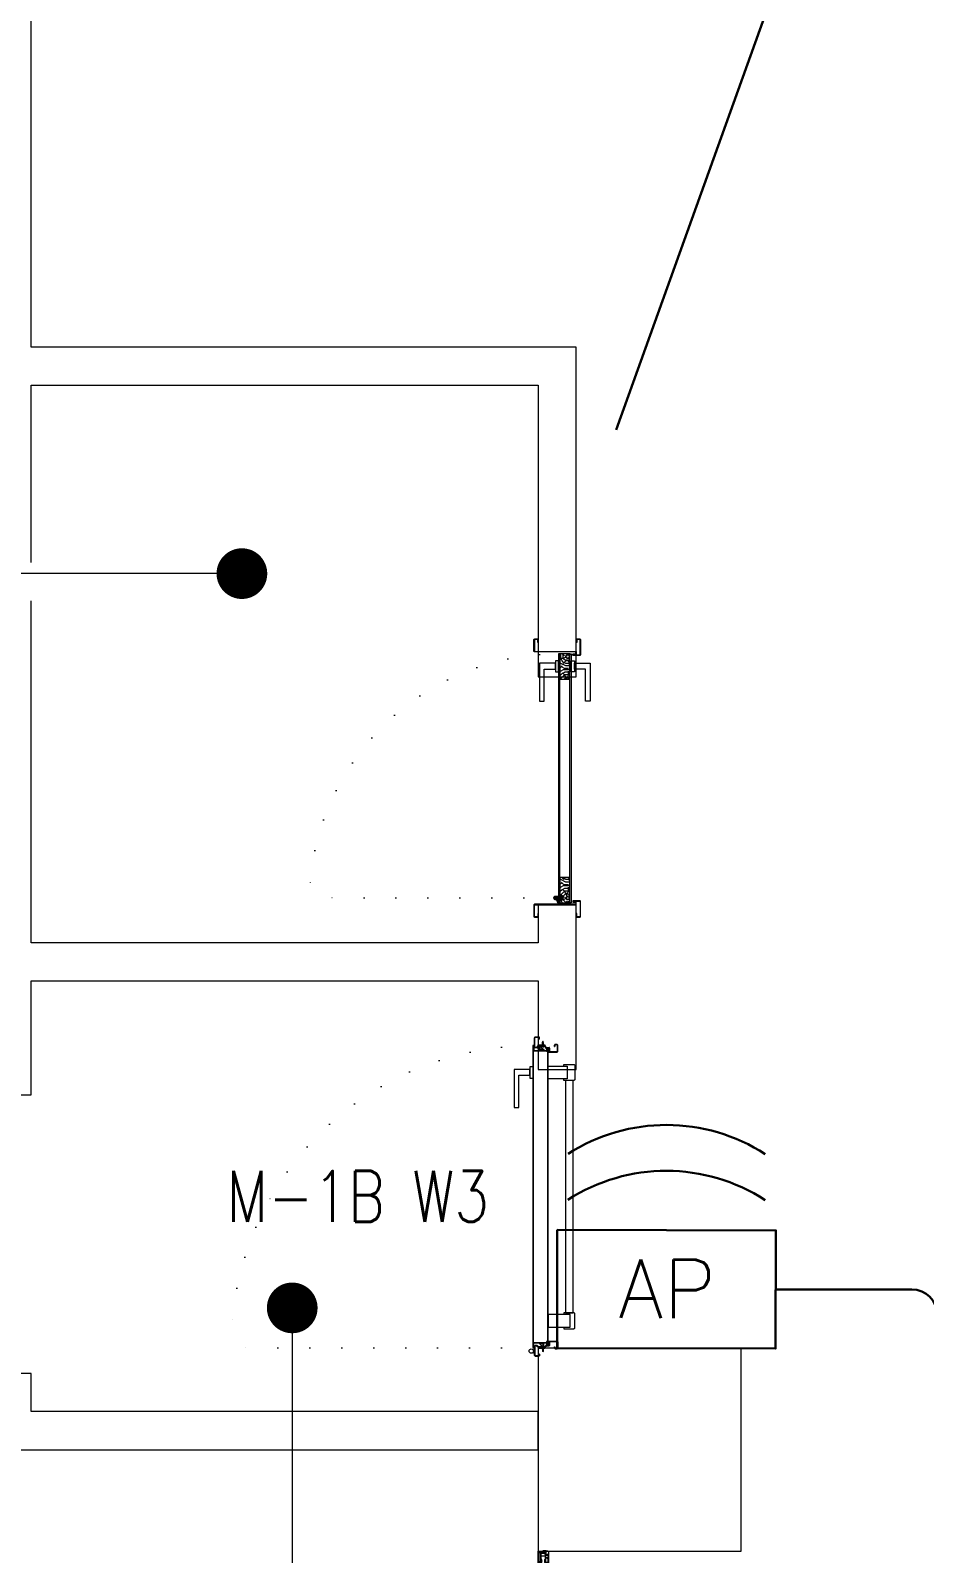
# Model space of a CAD drawing. Header units: metres. Extents: x -13621 to 152406, y -16073 to 22221.
# Drawn here: x 84660 to 85012, y 6389 to 6990 of the extents above; entities that cross this region are included whole.
import ezdxf

# ---------------------------------------------------------------- set-up
doc = ezdxf.new("R2010")
doc.units = ezdxf.units.M
doc.header["$LTSCALE"] = 100
doc.header["$MEASUREMENT"] = 0
doc.linetypes.add('DOT2', pattern=[0.125, 0, -0.125])
doc.linetypes.add('HIDDEN', pattern=[0.375, 0.25, -0.125])
doc.layers.get('0').update_dxf_attribs({"color": 9, "lineweight": 9})
for name, color, linetype, lineweight in [('0 @ 1', 9, 'Continuous', 9), ('00', 9, 'Continuous', 9), ('01', 9, 'Continuous', 9), ('06C @ 1', 9, 'Continuous', 9), ('06D', 9, 'Continuous', 9), ('09', 9, 'Continuous', 9), ('10', 9, 'Continuous', 9), ('12', 9, 'Continuous', 9), ('14', 9, 'Continuous', 9), ('20', 9, 'DOT2', 9), ('21_mahal200', 9, 'Continuous', 9), ('Data  Tavan', 170, 'Continuous', 30), ('E-ACCESS POINT (KABLOSUZ ERİŞİM İÇİN)', 7, 'Continuous', 30), ('E-DAHİLİ DOME KAMERA', 7, 'Continuous', 30), ('E-DAHİLİ KAMERA', 7, 'Continuous', 30), ('E-YAZI', 7, 'Continuous', 30)]:
    doc.layers.add(name, color=color, linetype=linetype, lineweight=lineweight)
doc.styles.add('E-YAZI', font='txttw.shx')
doc.styles.add('MuuM_TEXT-STANDART', font='ARIALN.TTF')
doc.dimstyles.new('MuuM_DIM200', dxfattribs={"dimscale": 20, "dimtxt": 2, "dimasz": 1, "dimexe": 1, "dimexo": 1, "dimgap": 1, "dimtad": 1, "dimdec": 1, "dimrnd": 0.5, "dimdsep": 46, "dimtxsty": 'MuuM_TEXT-STANDART', "dimblk": 'ARCHTICK', "dimcen": 0, "dimdle": 0.15, "dimclrd": 256, "dimclre": 256, "dimclrt": 256, "dimadec": 0, "dimazin": 0, "dimtfac": 5, "dimtdec": 1, "dimtix": 1, "dimtmove": 2, "dimatfit": 3, "dimldrblk": 'DOT', "dimfxl": 3, "dimfxlon": 1, "dimtolj": 1, "dimlwd": -1, "dimlwe": -1, "dimarcsym": 0})
pattern_1 = [(225, (-604.72494, -2171.82614), (-0.0883883476, 0.0883883476), []), (135, (-604.72494, -2171.82614), (0.0883883476, 0.0883883476), [])]

# ---------------------------------------------------------------- blocks, each defined once
blk = doc.blocks.new('*U215')
at = {"layer": 'E-ACCESS POINT (KABLOSUZ ERİŞİM İÇİN)', "color": 4}
blk.add_lwpolyline([(-2.395, 3.237), (2.395, 3.237), (2.395, 0.647), (-2.395, 0.647)], close=True, dxfattribs=at)
at = {"layer": 'E-ACCESS POINT (KABLOSUZ ERİŞİM İÇİN)', "color": 3}
for centre in [(0, 1.555), (0, 0.549)]:
    blk.add_arc(centre, 3.988, 57.1828, 122.8172, dxfattribs=at)
at = {"layer": 'E-ACCESS POINT (KABLOSUZ ERİŞİM İÇİN)', "color": 3, "style": 'E-YAZI'}
blk.add_text('AP', height=1.28, dxfattribs=at).set_placement((-1.054, 1.311))
blk = doc.blocks.new('100_DAHİLİ DOME KAMERA')
at = {"layer": 'E-DAHİLİ DOME KAMERA', "color": 4}
for p, q in [((-1.936, 0.715), (-1.936, -0.689)), ((0.82, 0.715), (-1.936, 0.715)), ((0.82, -0.689), (0.82, 0.715)), ((0.82, 0.294), (2.131, 0.668)), ((2.131, 0.668), (2.131, -0.643)), ((0.82, -0.268), (2.131, -0.643)), ((-1.936, -0.689), (0.82, -0.689))]:
    blk.add_line(p, q, dxfattribs=at)
at = {"layer": 'E-DAHİLİ DOME KAMERA', "color": 4, "linetype": 'Continuous'}
blk.add_circle((0, 0), 2.566, dxfattribs=at)
at = {"layer": 'E-DAHİLİ KAMERA', "color": 4}
for q in [(13.416, 6.264), (13.416, -6.264)]:
    blk.add_line((2.566, 0), q, dxfattribs=at)
blk = doc.blocks.new('p-kolon_80x80')
blk.add_lwpolyline([(-40, -40), (40, -40), (40, 40), (-40, 40)], close=True)
blk = doc.blocks.new('1.Bod.Ara.Sitatik Elk')
at = {"layer": '01'}
blk.add_blockref('p-kolon_80x80', (900, -2200), dxfattribs=at)
blk = doc.blocks.new('_ArchTick')
at = {"color": 0, "linetype": 'ByBlock', "const_width": 0.15}
blk.add_lwpolyline([(-0.5, -0.5), (0.5, 0.5)], dxfattribs=at)
blk = doc.blocks.new('_Dot')
at = {"color": 0, "linetype": 'ByBlock', "lineweight": -2}
blk.add_line((-0.5, 0), (-1, 0), dxfattribs=at)
at = {"color": 0, "linetype": 'ByBlock', "const_width": 0.5}
blk.add_lwpolyline([(-0.25, 0, 1), (0.25, 0, 1)], format="xyb", close=True, dxfattribs=at)
blk = doc.blocks.new('*U19')
at = {"ltscale": 15}
for p, q in [((-24.9, 0.9), (-25.7, 0)), ((-24.9, -0.9), (-25.7, 0)), ((-22.9, 1.5), (-24.9, 0.9)), ((-22.9, 1.5), (-22.9, -1.5)), ((-21.2, -2.7), (-18.1, 2.8)), ((-21, -2.7), (-17.9, 2.7)), ((-19.7, -2.7), (-16.6, 2.8)), ((-19.5, -2.7), (-16.4, 2.7)), ((-18.5, 1.5), (-18.3, 2)), ((-18.2, -2.7), (-15.1, 2.8)), ((-18, -2.7), (-14.9, 2.7)), ((-17, 1.5), (-16.8, 2)), ((-16.7, -2.7), (-13.6, 2.8)), ((-16.5, -2.7), (-13.4, 2.7)), ((-15.5, 1.5), (-15.3, 2)), ((-15.2, -2.7), (-12.1, 2.8)), ((-15, -2.7), (-11.9, 2.7)), ((-14, 1.5), (-13.8, 2)), ((-13.7, -2.7), (-10.6, 2.8)), ((-13.5, -2.7), (-10.4, 2.7)), ((-12.5, 1.5), (-12.3, 2)), ((-12.2, -2.7), (-9.1, 2.8)), ((-12, -2.7), (-8.9, 2.7)), ((-11, 1.5), (-10.8, 2)), ((-10.7, -2.7), (-7.6, 2.8)), ((-10.5, -2.7), (-7.4, 2.7)), ((-9.5, 1.5), (-9.3, 2)), ((-9.2, -2.7), (-6.1, 2.8)), ((-9, -2.7), (-5.9, 2.7)), ((-8, 1.5), (-7.8, 2)), ((-7.7, -2.7), (-4.6, 2.8)), ((-7.5, -2.7), (-4.4, 2.7)), ((-6.5, 1.5), (-6.3, 2)), ((-6.2, -2.7), (-3.1, 2.8)), ((-6, -2.7), (-2.9, 2.7)), ((-5, 1.5), (-4.8, 2)), ((-4.7, -2.7), (-1.6, 2.8)), ((-4.5, -2.7), (-1.4, 2.7)), ((-3.5, 1.5), (-3.3, 2)), ((-2, 1.5), (-1.8, 2)), ((-0.5, 4.2), (-1.5, 1.5)), ((0, 0.5), (-0.6, 0.5)), ((-24.9, -0.9), (-22.9, -1.5)), ((-8.6, -1.5), (-22.9, -1.5)), ((-21.2, -2.7), (-20.9, -1.5)), ((-20.3, -1.5), (-19.1, -1.5)), ((-19.7, -2.7), (-19.4, -1.5)), ((-18.8, -1.5), (-17.6, -1.5)), ((-18.2, -2.7), (-17.9, -1.5)), ((-17.3, -1.5), (-16.1, -1.5)), ((-16.7, -2.7), (-16.4, -1.5)), ((-15.8, -1.5), (-14.6, -1.5)), ((-15.2, -2.7), (-14.9, -1.5)), ((-14.3, -1.5), (-13.1, -1.5)), ((-13.7, -2.7), (-13.4, -1.5)), ((-12.8, -1.5), (-11.6, -1.5)), ((-12.2, -2.7), (-11.9, -1.5)), ((-11.3, -1.5), (-10.1, -1.5)), ((-10.7, -2.7), (-10.4, -1.5)), ((-9.8, -1.5), (-8.6, -1.5)), ((-9.2, -2.7), (-8.9, -1.5)), ((-8.3, -1.5), (-7.1, -1.5)), ((-7.7, -2.7), (-7.4, -1.5)), ((-6.8, -1.5), (-5.6, -1.5)), ((-6.2, -2.7), (-5.9, -1.5)), ((-5.3, -1.5), (-4.1, -1.5)), ((-4.7, -2.7), (-4.4, -1.5)), ((-3.8, -1.5), (-2.1, -1.5)), ((-0.5, -4.2), (-1.5, -1.5)), ((0, -0.5), (-0.6, -0.5))]:
    blk.add_line(p, q, dxfattribs=at)
for p, q in [((-6.9, 1.5), (-22.9, 1.5)), ((-17.4, 1.5), (-18.6, 1.5)), ((-15.9, 1.5), (-17.1, 1.5)), ((-14.4, 1.5), (-15.6, 1.5)), ((-12.9, 1.5), (-14.1, 1.5)), ((-11.4, 1.5), (-12.6, 1.5)), ((-9.9, 1.5), (-11.1, 1.5)), ((-8.4, 1.5), (-9.6, 1.5)), ((-6.9, 1.5), (-8.1, 1.5)), ((-5.4, 1.5), (-6.6, 1.5)), ((-3.9, 1.5), (-5.1, 1.5)), ((-2.4, 1.5), (-3.6, 1.5)), ((-1.5, 1.5), (-2.1, 1.5)), ((0, 0.5), (0, 4.1)), ((-1.5, -1.5), (-2.1, -1.5)), ((0, -0.5), (0, -4.1))]:
    blk.add_line(p, q)
for centre, radius, start, end in [((-26, 3.9), 3.92, 274.361, 322.10246), ((-26, -3.9), 3.92, 37.89754, 85.639), ((-18, 2.8), 0.0971, 330.32042, 150.32042), ((-16.5, 2.8), 0.0971, 330.32042, 150.32042), ((-15, 2.8), 0.0971, 330.32042, 150.32042), ((-13.5, 2.8), 0.0971, 330.32042, 150.32042), ((-12, 2.8), 0.0971, 330.32042, 150.32042), ((-10.5, 2.8), 0.0971, 330.32042, 150.32042), ((-9, 2.8), 0.0971, 330.32042, 150.32042), ((-7.5, 2.8), 0.0971, 330.32042, 150.32042), ((-6, 2.8), 0.0971, 330.32042, 150.32042), ((-4.5, 2.8), 0.0971, 330.32042, 150.32042), ((-3, 2.8), 0.0971, 330.32042, 150.32042), ((-1.5, 2.8), 0.0971, 330.32042, 150.32042), ((-0.6, 0), 0.486, 90, 270), ((-0.3, 4.1), 0.25, 0, 150.08641), ((-21.1, -2.7), 0.0971, 150.32042, 330.32042), ((-19.6, -2.7), 0.0971, 150.32042, 330.32042), ((-18.1, -2.7), 0.0971, 150.32042, 330.32042), ((-16.6, -2.7), 0.0971, 150.32042, 330.32042), ((-15.1, -2.7), 0.0971, 150.32042, 330.32042), ((-13.6, -2.7), 0.0971, 150.32042, 330.32042), ((-12.1, -2.7), 0.0971, 150.32042, 330.32042), ((-10.6, -2.7), 0.0971, 150.32042, 330.32042), ((-9.1, -2.7), 0.0971, 150.32042, 330.32042), ((-7.6, -2.7), 0.0971, 150.32042, 330.32042), ((-6.1, -2.7), 0.0971, 150.32042, 330.32042), ((-4.6, -2.7), 0.0971, 150.32042, 330.32042), ((-0.3, -4.1), 0.25, 209.91359, 0)]:
    blk.add_arc(centre, radius, start, end, dxfattribs=at)
blk = doc.blocks.new('conta')
at = {"ltscale": 10}
for p, q in [((-2649.88, 5344.46), (-2649.78, 5344.3)), ((-2649.87, 5345.53), (-2649.81, 5345.61)), ((-2649.78, 5344.3), (-2649.74, 5344.3)), ((-2649.72, 5345.4), (-2649.28, 5345.4)), ((-2649.25, 5345.41), (-2649.09, 5345.51)), ((-2648.97, 5344.05), (-2648.78, 5343.8)), ((-2648.87, 5344.09), (-2648.7, 5343.86)), ((-2648.83, 5344.87), (-2648.56, 5345.24)), ((-2648.77, 5345.12), (-2648.63, 5345.3)), ((-2648.71, 5343.79), (-2648.71, 5343.79)), ((-2648.56, 5345.31), (-2648.56, 5345.31))]:
    blk.add_line(p, q, dxfattribs=at)
for centre, radius, start, end in [((-2653.03, 5345), 3.19, 350.46739, 8.93723), ((-2649.87, 5344.47), 0.02, 170.46739, 213.74513), ((-2649.83, 5345.5), 0.05, 140.63452, 188.93723), ((-2649.74, 5345.58), 0.0696, 22.24275, 159.25804), ((-2650.94, 5345.01), 1.24, 340.33821, 16.77718), ((-2649.74, 5344.58), 0.03, 160.33821, 273.26661), ((-2649.72, 5345.37), 0.03, 90, 196.77718), ((-2649.56, 5341.55), 3.01, 80.43616, 93.26661), ((-2649.28, 5345.45), 0.05, 270, 303.00619), ((-2649.22, 5344.14), 0.231, 353.95711, 81.90038), ((-2649.08, 5345.49), 0.03, 4.79721, 123.00619), ((-2649.06, 5344.54), 0.03, 260.43616, 338.70659), ((-2650.22, 5344.99), 1.27, 338.70659, 23.04177), ((-2648.89, 5344.11), 0.1, 173.95711, 217.26527), ((-2649.01, 5345.57), 0.05, 18.79511, 42.1429), ((-2651.17, 5344.83), 2.33, 7.58966, 18.79511), ((-2658.2, 5345.19), 9.36, 353.68569, 357.8537), ((-2648.79, 5344.15), 0.1, 173.68569, 217.26527), ((-2648.81, 5345.15), 0.05, 187.58966, 322.73473), ((-2648.79, 5344.84), 0.05, 142.73473, 180.2669), ((-2648.74, 5343.83), 0.05, 217.26527, 307.26527), ((-2648.74, 5343.83), 0.05, 307.26527, 37.26527), ((-2648.59, 5345.27), 0.05, 52.73473, 142.73473), ((-2648.59, 5345.27), 0.05, 322.73473, 52.73473)]:
    blk.add_arc(centre, radius, start, end, dxfattribs=at)
for points, knots in [([(-2649.74, 5344.31), (-2649.74, 5344.34), (-2649.7, 5344.52), (-2649.59, 5344.33), (-2649.34, 5344.36), (-2649.23, 5344.37), (-2649.18, 5344.37)], [0, 0, 0, 0, 0.1008757, 0.3841126, 0.5436166, 0.6906785, 0.6906785, 0.6906785, 0.6906785]), ([(-2648.98, 5345.6), (-2649, 5345.63), (-2649.09, 5345.71), (-2649.23, 5345.44), (-2649.32, 5345.74), (-2649.39, 5345.46), (-2649.51, 5345.75), (-2649.59, 5345.5), (-2649.65, 5345.57), (-2649.68, 5345.61)], [0.0086373, 0.0086373, 0.0086373, 0.0086373, 0.1097304, 0.3133405, 0.4430081, 0.5658764, 0.7165186, 0.8527974, 0.9648495, 0.9648495, 0.9648495, 0.9648495])]:
    blk.add_open_spline(points, degree=3, knots=knots, dxfattribs=at)
blk = doc.blocks.new('p-yn_sackasa')
at = {"layer": '10', "linetype": 'Continuous'}
for p, q in [((0, 6.16), (0, 6.9)), ((0.01, 6.9), (0.01, 6.15)), ((0.14, 6.9), (0.14, 6.16)), ((0.15, 6.9), (0.15, 6.16)), ((2.69, 7.16), (0.26, 7.16)), ((2.69, 7.15), (0.26, 7.15)), ((2.69, 7.02), (0.26, 7.02)), ((0.26, 7.01), (2.69, 7.01)), ((0.26, 6.05), (0.76, 6.05)), ((0.75, 6.04), (0.26, 6.04)), ((0.75, 5.91), (0.75, 6.04)), ((0.76, 5.9), (0.76, 6.05)), ((2.8, 3.29), (2.8, 6.9)), ((2.81, 3.29), (2.81, 6.9)), ((2.94, 3.29), (2.94, 6.9)), ((2.95, 3.29), (2.95, 6.9)), ((-2.19, 0), (-2.19, -0.15)), ((0.26, 5.91), (0.75, 5.91)), ((0.76, 5.9), (0.26, 5.9)), ((0.67, -0.71), (0.67, 2.27)), ((0.69, -0.71), (0.69, 2.27)), ((0.81, -0.71), (0.81, 2.27)), ((0.83, -0.71), (0.83, 2.27)), ((0.92, 2.33), (0.95, 2.32)), ((0.93, 2.34), (0.95, 2.33)), ((1.01, 2.46), (0.99, 2.47)), ((0.99, 2.46), (1.01, 2.45)), ((1.11, 2.52), (1.11, 3.73)), ((1.12, 2.52), (1.12, 3.73)), ((1.25, 3.73), (1.25, 2.52)), ((1.26, 2.52), (1.26, 3.73)), ((1.37, 3.98), (2.49, 3.98)), ((2.49, 3.97), (1.37, 3.97)), ((1.37, 3.84), (2.49, 3.84)), ((2.49, 3.83), (1.37, 3.83)), ((2.6, 3.69), (2.5, 3.36)), ((2.51, 3.35), (2.61, 3.69)), ((2.73, 3.65), (2.63, 3.32)), ((2.74, 3.64), (2.64, 3.31)), ((-2.95, -0.25), (-2.95, -1.75)), ((-2.94, -1.75), (-2.94, -0.25)), ((-2.81, -0.25), (-2.81, -1.75)), ((-2.8, -0.25), (-2.8, -1.75)), ((-2.19, 0), (-2.7, 0)), ((-2.2, -0.01), (-2.7, -0.01)), ((-2.2, -0.14), (-2.7, -0.14)), ((-2.19, -0.15), (-2.7, -0.15)), ((1.01, -1.85), (-2.7, -1.85)), ((1.01, -1.86), (-2.7, -1.86)), ((-2.7, -1.99), (1.01, -1.99)), ((1.01, -2), (-2.7, -2)), ((-2.2, -0.14), (-2.2, -0.01)), ((0.92, -0.77), (0.95, -0.76)), ((0.93, -0.78), (0.95, -0.77)), ((0.99, -0.89), (1.01, -0.88)), ((1.01, -0.89), (0.99, -0.91)), ((1.11, -0.96), (1.11, -1.75)), ((1.12, -0.96), (1.12, -1.75)), ((1.25, -0.96), (1.25, -1.75)), ((1.26, -0.96), (1.26, -1.75))]:
    blk.add_line(p, q, dxfattribs=at)
for points in [[(0.15, 2.14), (0.67, 2.14), (0.67, -0.54), (0.15, -0.54)], [(0.15, 2.14), (0.41, 2.14), (0.41, -0.54), (0.15, -0.54)]]:
    blk.add_lwpolyline(points, close=True, dxfattribs=at)
for centre, radius, start, end in [((0.26, 6.9), 0.261, 90, 180), ((0.26, 6.16), 0.261, 180, 270), ((0.26, 6.9), 0.249, 90, 180), ((0.26, 6.16), 0.249, 181.34499, 271.35021), ((0.26, 6.9), 0.122, 90, 180), ((0.26, 6.16), 0.122, 180, 270), ((0.26, 6.9), 0.11, 90, 180), ((0.26, 6.16), 0.11, 180, 270), ((2.69, 6.9), 0.261, 0, 90), ((2.69, 6.9), 0.249, 0, 90), ((2.69, 6.9), 0.122, 0, 90), ((2.69, 6.9), 0.11, 0, 90), ((0.89, 2.27), 0.219, 63.21528, 180), ((0.89, 2.27), 0.206, 63.21689, 180), ((0.89, 2.27), 0.0801, 63.21502, 180), ((0.89, 2.27), 0.0674, 63.21445, 180), ((1.04, 2.52), 0.206, 243.2197, 0), ((1.04, 2.52), 0.219, 243.21479, 0), ((1.04, 2.52), 0.0801, 243.22028, 0), ((1.04, 2.52), 0.0674, 243.21287, 0), ((1.37, 3.73), 0.253, 90, 180), ((1.37, 3.73), 0.24, 90, 180), ((1.37, 3.73), 0.114, 90, 180), ((1.37, 3.73), 0.101, 90, 180), ((2.49, 3.72), 0.261, 342.86025, 90), ((2.49, 3.72), 0.249, 342.86129, 90), ((2.49, 3.72), 0.122, 342.86074, 90), ((2.49, 3.72), 0.11, 342.86215, 90), ((2.72, 3.29), 0.232, 162.8601, 0), ((2.72, 3.29), 0.219, 162.86127, 0), ((2.72, 3.29), 0.0927, 162.86053, 0), ((2.72, 3.29), 0.0801, 162.86241, 0), ((-2.7, -0.25), 0.253, 90, 180), ((-2.7, -1.75), 0.253, 180, 270), ((-2.7, -0.25), 0.24, 90, 180), ((-2.7, -1.75), 0.24, 180, 270), ((-2.7, -0.25), 0.114, 90, 180), ((-2.7, -1.75), 0.114, 180, 270), ((-2.7, -0.25), 0.101, 90, 180), ((-2.7, -1.75), 0.101, 180, 270), ((0.89, -0.71), 0.219, 180, 296.78496), ((0.89, -0.71), 0.206, 180, 296.78515), ((0.89, -0.71), 0.0801, 180, 296.78498), ((0.89, -0.71), 0.0674, 180, 180.52454), ((0.89, -0.71), 0.0674, 180, 296.78713), ((1.04, -0.96), 0.219, 0, 116.78545), ((1.04, -0.96), 0.206, 0, 116.78362), ((1.04, -0.96), 0.0801, 0, 116.78105), ((1.04, -0.96), 0.0674, 0, 116.78713), ((1.01, -1.75), 0.114, 270, 0), ((1.01, -1.75), 0.24, 270, 0), ((1.01, -1.75), 0.101, 270, 0), ((1.01, -1.75), 0.253, 270, 0)]:
    blk.add_arc(centre, radius, start, end, dxfattribs=at)
at = {"layer": '10', "xscale": 0.0842696629213483, "yscale": 0.0842696629213483, "zscale": 0.0842696629213483}
blk.add_blockref('*U19', (0.95, 1.35), dxfattribs=at)
at = {"layer": '14', "xscale": -0.7887640449438696, "yscale": 0.7887640449438696, "zscale": 0.7887640449438204, "rotation": 90}
blk.add_blockref('conta', (4217.78, -2086.42), dxfattribs=at)
blk = doc.blocks.new('*U375')
at = {"layer": '06D'}
for points in [[(8.5, 9.56), (7.87, 9.56), (7.87, 13.56, -0.414214), (8.25, 13.93), (13.75, 13.93, -0.414214), (14.12, 13.56), (14.12, 9.56), (13.5, 9.56)], [(111.5, 9.56), (112.12, 9.56), (112.12, 13.56, 0.414214), (111.75, 13.93), (106.25, 13.93, 0.414214), (105.87, 13.56), (105.87, 9.56), (106.5, 9.56)]]:
    blk.add_lwpolyline(points, format="xyb", dxfattribs=at)
for points in [[(105.87, 13.31), (14.12, 13.31), (14.12, 10.18), (105.87, 10.18)], [(111.5, 12.06), (106.5, 12.06), (106.5, 3.44), (111.5, 3.44)], [(8.5, 10.94), (13.5, 10.94), (13.5, 3.44), (8.5, 3.44)]]:
    blk.add_lwpolyline(points, close=True, dxfattribs=at)
for points in [[(8.8, -2.56), (8.8, -3.81), (13.2, -3.81), (13.2, -2.56), (8.8, -2.56)], [(9.87, -3.81), (9.87, -10.06), (24.87, -10.06), (24.87, -8.19), (12.12, -8.19), (12.12, -8.19), (12.12, -3.81), (9.87, -3.81)]]:
    blk.add_lwpolyline(points, dxfattribs=at)
at = {"layer": '10', "ltscale": 10}
for p, q in [((1, 0.68), (2, 1.33)), ((1, 0.68), (2, 1.33)), ((2, 0.28), (1, 0.28)), ((2, 0.28), (1, 0.28)), ((2, 0.08), (1, 0.08)), ((2, 0.08), (1, 0.08)), ((2, 1.76), (2, 1.33)), ((2.3, 1.76), (2, 1.76)), ((2, 1.76), (2, 1.33)), ((2.3, 1.76), (2, 1.76)), ((2, 1.33), (2, -0.17)), ((2, 1.33), (2, -0.17)), ((2.3, -2.19), (2.3, 3.34)), ((2.3, 1.33), (2.3, 1.76)), ((2.3, 1.33), (2.3, 1.76)), ((2.3, -0.17), (2.3, 1.33)), ((2.3, -0.17), (2.3, 1.33)), ((117.6, 3.44), (2.4, 3.44)), ((2.45, -2.29), (2.45, 3.24)), ((117.5, 3.29), (2.5, 3.29)), ((117.55, -2.29), (117.55, 3.24)), ((117.7, -2.19), (117.7, 3.34)), ((117.7, 1.76), (117.7, 0.26)), ((118, 1.76), (117.7, 1.76)), ((117.7, 0.26), (117.7, -0.17)), ((118, 0.26), (118, 1.76)), ((118, 1.51), (119, 1.51)), ((118, 1.31), (119, 1.31)), ((119, 0.91), (118, 0.26)), ((118, -0.17), (118, 0.26)), ((0.3, -2.46), (0.3, -2.34)), ((0.4, -2.24), (2.25, -2.24)), ((119.6, -2.56), (0.4, -2.56)), ((0.45, -2.41), (0.45, -2.39)), ((0.45, -2.39), (2.35, -2.39)), ((119.54, -2.41), (0.45, -2.41)), ((2, -0.17), (2.3, -0.17)), ((2, -0.17), (2.3, -0.17)), ((119.54, -2.39), (117.65, -2.39)), ((117.7, -0.17), (118, -0.17)), ((119.6, -2.24), (117.75, -2.24)), ((119.55, -2.41), (119.55, -2.39)), ((119.7, -2.46), (119.7, -2.34)), ((120.84, -2), (120.84, -2.43)), ((120.84, -2), (120.84, -2.43)), ((121.05, -2), (121.05, -2.43)), ((121.05, -2), (121.05, -2.43)), ((121.22, -2.16), (121.05, -2.16)), ((121.22, -2.16), (121.05, -2.16)), ((121.22, -2.16), (121.22, -2.29)), ((121.22, -2.16), (121.22, -2.29)), ((121.6, -2.73), (121.73, -2.62)), ((121.6, -2.73), (121.73, -2.62))]:
    blk.add_line(p, q, dxfattribs=at)
blk.add_circle((120.95, -3.26), 0.843, dxfattribs=at)
blk.add_circle((120.95, -3.26), 0.843, dxfattribs=at)
for centre, radius, start, end in [((2.44, 3.3), 0.141, 104.92708, 165.07292), ((117.5, 3.24), 0.05, 0, 90), ((117.6, 3.34), 0.1, 0, 90), ((0.4, -2.34), 0.1, 90, 180), ((0.4, -2.46), 0.1, 180, 270), ((0.45, -2.39), 0.005, 90, 180), ((0.45, -2.41), 0.005, 180, 270), ((2.25, -2.19), 0.05, 270, 0), ((2.35, -2.29), 0.1, 270, 0), ((117.65, -2.29), 0.1, 180, 270), ((117.75, -2.19), 0.05, 180, 270), ((119.54, -2.39), 0.005, 0, 90), ((119.54, -2.41), 0.005, 270, 360), ((119.6, -2.34), 0.1, 0, 90), ((119.6, -2.46), 0.1, 270, 0), ((120.42, -2.26), 0.302, 285.55242, 60.03149), ((120.42, -2.26), 0.302, 285.55242, 60.03149), ((120.42, -2.26), 0.428, 336.35197, 37.62095), ((120.42, -2.26), 0.428, 336.35197, 37.62095), ((120.95, -3.26), 1.01, 39.4092, 74.28614), ((120.95, -3.26), 1.01, 39.4092, 74.28614)]:
    blk.add_arc(centre, radius, start, end, dxfattribs=at)
at = {"layer": '20'}
blk.add_lwpolyline([(119.7, -2.4), (119.7, -121.8, -0.414214), (0.3, -2.4, 1)], format="xyb", dxfattribs=at)
blk.add_blockref('p-yn_sackasa', (0, 0))
at = {"xscale": -1}
blk.add_blockref('p-yn_sackasa', (120, 0), dxfattribs=at)
blk = doc.blocks.new('p-kapı kolu')
for points in [[(2.2, 0), (2.2, -1.25), (-2.2, -1.25), (-2.2, 0), (2.2, 0)], [(1.225, -1.25), (1.225, -7.5), (-13.775, -7.5), (-13.775, -5.625), (-1.025, -5.625), (-1.025, -5.625), (-1.025, -1.25), (1.225, -1.25)]]:
    blk.add_lwpolyline(points)
blk = doc.blocks.new('K-AH-01')
at = {"layer": '09'}
h = blk.add_hatch(dxfattribs=at)
h.set_pattern_fill('LOGEND', color=256, scale=10, style=0)
h.set_pattern_definition([(7e-15, (-3944.073, -2726.897), (10, 10), [3, -7]), (7e-15, (-3944.073, -2726.397), (10, 10), [3, -7]), (7e-15, (-3943.573, -2725.397), (10, 10), [2, -8]), (7e-15, (-3943.073, -2724.397), (10, 10), [1.5, -8.5]), (7e-15, (-3943.073, -2723.397), (10, 10), [1, -9]), (7e-15, (-3945.573, -2722.397), (10, 10), [0.5, -2.5, 0.5, -6.5]), (7e-15, (-3944.073, -2721.897), (10, 10), [0.5, -4, 1.5, -4]), (7e-15, (-3942.073, -2721.397), (10, 10), [0.5, -0.5, 0.5, -8.5]), (7e-15, (-3942.573, -2720.897), (10, 10), [0.5, -9.5]), (7e-15, (-3943.073, -2719.897), (10, 10), [1.5, -8.5]), (7e-15, (-3943.073, -2718.897), (10, 10), [2, -8]), (7e-15, (-3943.573, -2717.897), (10, 10), [2.5, -3, 0.5, -4]), (90, (-3947.573, -2723.897), (-10, 10), [0.5, -1, 2.5, -6]), (90, (-3947.073, -2722.897), (-10, 10), [0.5, -0.5, 1.5, -7.5]), (90, (-3946.573, -2718.897), (-10, 10), [1, -9]), (90, (-3946.073, -2722.897), (-10, 10), [2, -3, 0.5, -4.5]), (90, (-3945.573, -2717.397), (-10, 10), [0.5, -9.5]), (90, (-3945.073, -2722.397), (-10, 10), [1.5, -8.5]), (90, (-3944.073, -2721.897), (-10, 10), [1, -9]), (90, (-3943.073, -2721.897), (-10, 10), [0.5, -1.5, 1.5, -6.5]), (90, (-3942.573, -2721.397), (-10, 10), [0.5, -9.5]), (90, (-3942.073, -2723.397), (-10, 10), [1.4, -8.6]), (90, (-3941.573, -2725.397), (-10, 10), [1, -9]), (90, (-3940.573, -2721.397), (-10, 10), [0.5, -9.5]), (90, (-3939.573, -2721.897), (-10, 10), [1.5, -8.5]), (90, (-3938.573, -2721.897), (-10, 10), [1.5, -8.5]), (45, (-3940.073, -2725.8966), (1e-15, 10), [0.7071, -0.7071, 0.7071, -12.020836]), (45, (-3942.073, -2723.3966), (1e-15, 10), [1.4142, -12.727936]), (45, (-3946.073, -2718.3966), (1e-15, 10), [1.4142, -12.727936]), (45, (-3944.073, -2720.8966), (1e-15, 10), [1.4142, -12.727936]), (45, (-3943.573, -2722.8966), (1e-15, 10), [1.4142, -12.727936]), (45, (-3940.573, -2724.8966), (1e-15, 10), [1.4142, -12.727936]), (45, (-3941.573, -2724.3966), (1e-15, 10), [2.12132, -12.020816]), (45, (-3944.573, -2719.8966), (1e-15, 10), [0.7071, -13.435036]), (45, (-3945.073, -2718.8966), (1e-15, 10), [0.7071, -13.435036]), (45, (-3941.073, -2718.8966), (1e-15, 10), [0.7071, -13.435036]), (45, (-3945.073, -2723.8966), (1e-15, 10), [0.7071, -13.435036]), (45, (-3939.573, -2720.3966), (1e-15, 10), [0.7071, -13.435036]), (45, (-3943.073, -2721.3966), (1e-15, 10), [0.7071, -13.435036]), (45, (-3942.073, -2720.3966), (1e-15, 10), [0.7071, -13.435036]), (135, (-3942.573, -2722.3966), (-10, 1e-15), [0.7071, -0.7071, 2.12132, -10.606616]), (135, (-3941.073, -2722.3966), (-10, 1e-15), [0.7071, -13.435036]), (135, (-3941.073, -2725.8966), (-10, 1e-15), [0.7071, -13.435036]), (135, (-3943.073, -2723.3966), (-10, 1e-15), [0.7071, -13.435036]), (135, (-3941.573, -2721.3966), (-10, 1e-15), [0.7071, -13.435036]), (135, (-3944.073, -2723.8966), (-10, 1e-15), [0.7071, -13.435036]), (135, (-3940.073, -2723.8966), (-10, 1e-15), [0.7071, -13.435036]), (135, (-3947.073, -2726.8966), (-10, 1e-15), [0.7071, -13.435036]), (135, (-3946.573, -2726.3966), (-10, 1e-15), [1.4142, -12.727936]), (135, (-3946.073, -2725.8966), (-10, 1e-15), [1.4142, -12.727936]), (135, (-3945.073, -2725.8966), (-10, 1e-15), [1.4142, -12.727936]), (135, (-3944.573, -2724.8966), (-10, 1e-15), [1.4142, -12.727936]), (135, (-3940.573, -2720.8966), (-10, 1e-15), [1.4142, -12.727936]), (135, (-3938.573, -2725.8966), (-10, 1e-15), [1.4142, -12.727936]), (135, (-3938.073, -2717.8966), (-10, 1e-15), [1.4142, -12.727936]), (135, (-3938.073, -2718.8966), (-10, 1e-15), [1.4142, -12.727936]), (135, (-3939.073, -2719.3966), (-10, 1e-15), [1.4142, -12.727936]), (135, (-3946.073, -2719.3966), (-10, 1e-15), [2.12132, -12.020816]), (135, (-3939.573, -2720.3966), (-10, 1e-15), [2.12132, -12.020816]), (26.56505, (-3945.0727, -2717.3966), (10, 4e-09), [1.118, -21.24268]), (26.56505, (-3945.0727, -2722.3966), (10, 4e-09), [1.118, -21.24268]), (26.56505, (-3944.0727, -2719.3966), (10, 4e-09), [1.118, -21.24268]), (26.56505, (-3941.0727, -2726.3966), (10, 4e-09), [1.118, -21.24268]), (26.56505, (-3941.5727, -2725.3966), (10, 4e-09), [1.118, -21.24268]), (26.56505, (-3944.5727, -2723.3966), (10, 4e-09), [1.118, -21.24268]), (26.56505, (-3944.5727, -2718.3966), (10, 4e-09), [1.118, -21.24268]), (26.56505, (-3941.5727, -2721.3966), (10, 4e-09), [2.236, -20.12468]), (63.43495, (-3941.5727, -2719.8966), (5e-10, 10), [1.118, -21.24268]), (63.43495, (-3940.0727, -2722.8966), (5e-10, 10), [1.118, -21.24268]), (63.43495, (-3945.0727, -2720.8966), (5e-10, 10), [1.118, -21.24268]), (63.43495, (-3947.0727, -2720.3966), (5e-10, 10), [1.118, -21.24268]), (63.43495, (-3941.0727, -2722.3966), (5e-10, 10), [1.118, -21.24268]), (63.43495, (-3942.0727, -2722.3966), (5e-10, 10), [1.118, -21.24268]), (63.43495, (-3946.0727, -2720.8966), (5e-10, 10), [2.236, -20.12468]), (63.43495, (-3938.5727, -2724.3966), (5e-10, 10), [2.236, -20.12468]), (63.43495, (-3939.5727, -2723.8966), (5e-10, 10), [2.236, -20.12468]), (116.56505, (-3947.5727, -2725.3966), (-4e-09, 10), [1.118, -21.24268]), (116.56505, (-3947.5727, -2719.8966), (-4e-09, 10), [1.118, -21.24268]), (116.56505, (-3945.5727, -2726.8966), (-4e-09, 10), [1.118, -21.24268]), (116.56505, (-3946.5727, -2717.8966), (-4e-09, 10), [1.118, -21.24268]), (116.56505, (-3945.5727, -2723.8966), (-4e-09, 10), [1.118, -21.24268]), (116.56505, (-3943.5727, -2722.8966), (-4e-09, 10), [1.118, -21.24268]), (116.56505, (-3942.5727, -2720.8966), (-4e-09, 10), [1.118, -21.24268]), (116.56505, (-3947.0727, -2724.8966), (3.2e-06, 10.0000016), [1.118, -21.24268]), (116.56505, (-3944.5727, -2723.3966), (-4e-09, 10), [1.118, -21.24268]), (116.56505, (-3941.5727, -2724.3966), (-4e-09, 10), [1.118, -21.24268]), (116.56505, (-3940.5727, -2723.3966), (-4e-09, 10), [1.118, -21.24268]), (116.56505, (-3938.5727, -2720.3966), (-4e-09, 10), [1.118, -21.24268]), (116.56505, (-3946.0727, -2717.3966), (-4e-09, 10), [1.118, -21.24268]), (116.56505, (-3947.5727, -2717.8966), (-4e-09, 10), [2.236, -20.12468]), (116.56505, (-3946.0727, -2724.8966), (-4e-09, 10), [2.236, -20.12468]), (153.43495, (-3947.5727, -2726.3966), (-10, 5e-10), [1.118, -21.24268]), (153.43495, (-3939.0727, -2726.8966), (-10, 5e-10), [1.118, -21.24268]), (153.43495, (-3939.5727, -2721.8966), (-10, 5e-10), [1.118, -21.24268]), (153.43495, (-3943.5727, -2725.3966), (-10, 5e-10), [1.118, -21.24268]), (153.43495, (-3944.0727, -2726.3966), (-10, 5e-10), [1.118, -21.24268]), (153.43495, (-3943.0727, -2724.3966), (-10, 5e-10), [1.118, -21.24268]), (153.43495, (-3940.0727, -2718.3966), (-10, 5e-10), [1.118, -21.24268]), (153.43495, (-3939.0727, -2717.8966), (-10, 5e-10), [2.236, -20.12468])])
h.paths.add_polyline_path([(10.77, 6.46), (10.77, 2.46), (0.77, 2.46), (0.77, 6.46)])
h = blk.add_hatch(dxfattribs=at)
h.set_pattern_fill('LOGEND', color=256, scale=10, style=0)
h.set_pattern_definition([(7e-15, (-3938.781, -2726.897), (10, 10), [3, -7]), (7e-15, (-3938.781, -2726.397), (10, 10), [3, -7]), (7e-15, (-3938.281, -2725.397), (10, 10), [2, -8]), (7e-15, (-3937.781, -2724.397), (10, 10), [1.5, -8.5]), (7e-15, (-3937.781, -2723.397), (10, 10), [1, -9]), (7e-15, (-3940.281, -2722.397), (10, 10), [0.5, -2.5, 0.5, -6.5]), (7e-15, (-3938.781, -2721.897), (10, 10), [0.5, -4, 1.5, -4]), (7e-15, (-3936.781, -2721.397), (10, 10), [0.5, -0.5, 0.5, -8.5]), (7e-15, (-3937.281, -2720.897), (10, 10), [0.5, -9.5]), (7e-15, (-3937.781, -2719.897), (10, 10), [1.5, -8.5]), (7e-15, (-3937.781, -2718.897), (10, 10), [2, -8]), (7e-15, (-3938.281, -2717.897), (10, 10), [2.5, -3, 0.5, -4]), (90, (-3942.281, -2723.897), (-10, 10), [0.5, -1, 2.5, -6]), (90, (-3941.781, -2722.897), (-10, 10), [0.5, -0.5, 1.5, -7.5]), (90, (-3941.281, -2718.897), (-10, 10), [1, -9]), (90, (-3940.781, -2722.897), (-10, 10), [2, -3, 0.5, -4.5]), (90, (-3940.281, -2717.397), (-10, 10), [0.5, -9.5]), (90, (-3939.781, -2722.397), (-10, 10), [1.5, -8.5]), (90, (-3938.781, -2721.897), (-10, 10), [1, -9]), (90, (-3937.781, -2721.897), (-10, 10), [0.5, -1.5, 1.5, -6.5]), (90, (-3937.281, -2721.397), (-10, 10), [0.5, -9.5]), (90, (-3936.781, -2723.397), (-10, 10), [1.4, -8.6]), (90, (-3936.281, -2725.397), (-10, 10), [1, -9]), (90, (-3935.281, -2721.397), (-10, 10), [0.5, -9.5]), (90, (-3934.281, -2721.897), (-10, 10), [1.5, -8.5]), (90, (-3933.281, -2721.897), (-10, 10), [1.5, -8.5]), (45, (-3934.781, -2725.8966), (1e-15, 10), [0.7071, -0.7071, 0.7071, -12.020836]), (45, (-3936.781, -2723.3966), (1e-15, 10), [1.4142, -12.727936]), (45, (-3940.781, -2718.3966), (1e-15, 10), [1.4142, -12.727936]), (45, (-3938.781, -2720.8966), (1e-15, 10), [1.4142, -12.727936]), (45, (-3938.281, -2722.8966), (1e-15, 10), [1.4142, -12.727936]), (45, (-3935.281, -2724.8966), (1e-15, 10), [1.4142, -12.727936]), (45, (-3936.281, -2724.3966), (1e-15, 10), [2.12132, -12.020816]), (45, (-3939.281, -2719.8966), (1e-15, 10), [0.7071, -13.435036]), (45, (-3939.781, -2718.8966), (1e-15, 10), [0.7071, -13.435036]), (45, (-3935.781, -2718.8966), (1e-15, 10), [0.7071, -13.435036]), (45, (-3939.781, -2723.8966), (1e-15, 10), [0.7071, -13.435036]), (45, (-3934.281, -2720.3966), (1e-15, 10), [0.7071, -13.435036]), (45, (-3937.781, -2721.3966), (1e-15, 10), [0.7071, -13.435036]), (45, (-3936.781, -2720.3966), (1e-15, 10), [0.7071, -13.435036]), (135, (-3937.281, -2722.3966), (-10, 1e-15), [0.7071, -0.7071, 2.12132, -10.606616]), (135, (-3935.781, -2722.3966), (-10, 1e-15), [0.7071, -13.435036]), (135, (-3935.781, -2725.8966), (-10, 1e-15), [0.7071, -13.435036]), (135, (-3937.781, -2723.3966), (-10, 1e-15), [0.7071, -13.435036]), (135, (-3936.281, -2721.3966), (-10, 1e-15), [0.7071, -13.435036]), (135, (-3938.781, -2723.8966), (-10, 1e-15), [0.7071, -13.435036]), (135, (-3934.781, -2723.8966), (-10, 1e-15), [0.7071, -13.435036]), (135, (-3941.781, -2726.8966), (-10, 1e-15), [0.7071, -13.435036]), (135, (-3941.281, -2726.3966), (-10, 1e-15), [1.4142, -12.727936]), (135, (-3940.781, -2725.8966), (-10, 1e-15), [1.4142, -12.727936]), (135, (-3939.781, -2725.8966), (-10, 1e-15), [1.4142, -12.727936]), (135, (-3939.281, -2724.8966), (-10, 1e-15), [1.4142, -12.727936]), (135, (-3935.281, -2720.8966), (-10, 1e-15), [1.4142, -12.727936]), (135, (-3933.281, -2725.8966), (-10, 1e-15), [1.4142, -12.727936]), (135, (-3932.781, -2717.8966), (-10, 1e-15), [1.4142, -12.727936]), (135, (-3932.781, -2718.8966), (-10, 1e-15), [1.4142, -12.727936]), (135, (-3933.781, -2719.3966), (-10, 1e-15), [1.4142, -12.727936]), (135, (-3940.781, -2719.3966), (-10, 1e-15), [2.12132, -12.020816]), (135, (-3934.281, -2720.3966), (-10, 1e-15), [2.12132, -12.020816]), (26.56505, (-3939.7813, -2717.3966), (10, 4e-09), [1.118, -21.24268]), (26.56505, (-3939.7813, -2722.3966), (10, 4e-09), [1.118, -21.24268]), (26.56505, (-3938.7813, -2719.3966), (10, 4e-09), [1.118, -21.24268]), (26.56505, (-3935.7813, -2726.3966), (10, 4e-09), [1.118, -21.24268]), (26.56505, (-3936.2813, -2725.3966), (10, 4e-09), [1.118, -21.24268]), (26.56505, (-3939.2813, -2723.3966), (10, 4e-09), [1.118, -21.24268]), (26.56505, (-3939.2813, -2718.3966), (10, 4e-09), [1.118, -21.24268]), (26.56505, (-3936.2813, -2721.3966), (10, 4e-09), [2.236, -20.12468]), (63.43495, (-3936.2813, -2719.8966), (5e-10, 10), [1.118, -21.24268]), (63.43495, (-3934.7813, -2722.8966), (5e-10, 10), [1.118, -21.24268]), (63.43495, (-3939.7813, -2720.8966), (5e-10, 10), [1.118, -21.24268]), (63.43495, (-3941.7813, -2720.3966), (5e-10, 10), [1.118, -21.24268]), (63.43495, (-3935.7813, -2722.3966), (5e-10, 10), [1.118, -21.24268]), (63.43495, (-3936.7813, -2722.3966), (5e-10, 10), [1.118, -21.24268]), (63.43495, (-3940.7813, -2720.8966), (5e-10, 10), [2.236, -20.12468]), (63.43495, (-3933.2813, -2724.3966), (5e-10, 10), [2.236, -20.12468]), (63.43495, (-3934.2813, -2723.8966), (5e-10, 10), [2.236, -20.12468]), (116.56505, (-3942.2813, -2725.3966), (-4e-09, 10), [1.118, -21.24268]), (116.56505, (-3942.2813, -2719.8966), (-4e-09, 10), [1.118, -21.24268]), (116.56505, (-3940.2813, -2726.8966), (-4e-09, 10), [1.118, -21.24268]), (116.56505, (-3941.2813, -2717.8966), (-4e-09, 10), [1.118, -21.24268]), (116.56505, (-3940.2813, -2723.8966), (-4e-09, 10), [1.118, -21.24268]), (116.56505, (-3938.2813, -2722.8966), (-4e-09, 10), [1.118, -21.24268]), (116.56505, (-3937.2813, -2720.8966), (-4e-09, 10), [1.118, -21.24268]), (116.56505, (-3941.7813, -2724.8966), (3.2e-06, 10.0000016), [1.118, -21.24268]), (116.56505, (-3939.2813, -2723.3966), (-4e-09, 10), [1.118, -21.24268]), (116.56505, (-3936.2813, -2724.3966), (-4e-09, 10), [1.118, -21.24268]), (116.56505, (-3935.2813, -2723.3966), (-4e-09, 10), [1.118, -21.24268]), (116.56505, (-3933.2813, -2720.3966), (-4e-09, 10), [1.118, -21.24268]), (116.56505, (-3940.7813, -2717.3966), (-4e-09, 10), [1.118, -21.24268]), (116.56505, (-3942.2813, -2717.8966), (-4e-09, 10), [2.236, -20.12468]), (116.56505, (-3940.7813, -2724.8966), (-4e-09, 10), [2.236, -20.12468]), (153.43495, (-3942.2813, -2726.3966), (-10, 5e-10), [1.118, -21.24268]), (153.43495, (-3933.7813, -2726.8966), (-10, 5e-10), [1.118, -21.24268]), (153.43495, (-3934.2813, -2721.8966), (-10, 5e-10), [1.118, -21.24268]), (153.43495, (-3938.2813, -2725.3966), (-10, 5e-10), [1.118, -21.24268]), (153.43495, (-3938.7813, -2726.3966), (-10, 5e-10), [1.118, -21.24268]), (153.43495, (-3937.7813, -2724.3966), (-10, 5e-10), [1.118, -21.24268]), (153.43495, (-3934.7813, -2718.3966), (-10, 5e-10), [1.118, -21.24268]), (153.43495, (-3933.7813, -2717.8966), (-10, 5e-10), [2.236, -20.12468])])
h.paths.add_polyline_path([(89.06, 2.47), (89.06, 6.46), (99.06, 6.47), (99.06, 2.47)])
at = {"layer": '10'}
for points in [[(-0.44, -1.7), (1.3, -1.7, 0.414214), (1.6, -1.4), (1.6, 1.1, 0.414214), (1.3, 1.4, 0.414214), (1, 1.1), (1, 0.2), (0.2, 0.2), (0.2, 16.4, 0.414214), (-0.1, 16.7), (-4.6, 16.7, 0.414214), (-4.9, 16.4), (-4.9, 15.3, 0.414214), (-4.6, 15), (-3.5, 15), (-3.5, 15.2), (-4.6, 15.2, -0.414214), (-4.7, 15.3), (-4.7, 16.4, -0.414214), (-4.6, 16.5), (-0.2, 16.5), (-0.1, 16.5, -0.414214), (0, 16.4), (0, 0), (1.2, 0), (1.2, 1.1, -0.414214), (1.3, 1.2, -0.414214), (1.4, 1.1), (1.4, -1.4, -0.414214), (1.3, -1.5), (-0.44, -1.5), (-4.6, -1.5, -0.414214), (-4.7, -1.4), (-4.7, -0.3, -0.414214), (-4.6, -0.2), (-3.5, -0.2), (-3.5, 0), (-4.6, 0, 0.414214), (-4.9, -0.3), (-4.9, -1.4, 0.414214), (-4.6, -1.7)], [(100.44, -1.7), (98.7, -1.7, -0.414214), (98.4, -1.4), (98.4, 1.1, -0.414214), (98.7, 1.4, -0.414214), (99, 1.1), (99, 0.2), (99.8, 0.2), (99.8, 16.4, -0.414214), (100.1, 16.7), (104.6, 16.7, -0.414214), (104.9, 16.4), (104.9, 15.3, -0.414214), (104.6, 15), (103.5, 15), (103.5, 15.2), (104.6, 15.2, 0.414214), (104.7, 15.3), (104.7, 16.4, 0.414214), (104.6, 16.5), (100.2, 16.5), (100.1, 16.5, 0.414214), (100, 16.4), (100, 0), (98.8, 0), (98.8, 1.1, 0.414214), (98.7, 1.2, 0.414214), (98.6, 1.1), (98.6, -1.4, 0.414214), (98.7, -1.5), (100.44, -1.5), (104.6, -1.5, 0.414214), (104.7, -1.4), (104.7, -0.3, 0.414214), (104.6, -0.2), (103.5, -0.2), (103.5, 0), (104.6, 0, -0.414214), (104.9, -0.3), (104.9, -1.4, -0.414214), (104.6, -1.7)], [(2.15, 7.6), (0.77, 6.96), (0.77, 4.09), (0.57, 4.09), (0.57, 7.09), (2.04, 7.77, -14.796002)]]:
    blk.add_lwpolyline(points, format="xyb", close=True, dxfattribs=at)
blk.add_circle((2.72, 8.09), 0.55, dxfattribs=at)
at = {"layer": '12'}
for points in [[(0.77, 6.46), (99.06, 6.47), (99.06, 6.97), (0.77, 6.96)], [(0.77, 2.46), (10.77, 2.46), (10.77, 6.46), (0.77, 6.46)], [(89.06, 2.46), (99.06, 2.46), (99.06, 6.47), (89.06, 6.47)], [(0.77, 2.46), (99.06, 2.46), (99.06, 1.96), (0.77, 1.96)]]:
    blk.add_lwpolyline(points, close=True, dxfattribs=at)
at = {"layer": '20'}
blk.add_lwpolyline([(2.72, 8.09), (2.72, 105.23)], dxfattribs=at)
at = {"layer": '20', "linetype": 'HIDDEN'}
for points in [[(1.97, 6.89), (1.97, 5.39), (3.47, 5.39), (3.47, 6.89)], [(2.17, 7.58), (2.17, 5.59), (3.27, 5.59), (3.27, 7.58)]]:
    blk.add_lwpolyline(points, dxfattribs=at)
at = {"layer": '20'}
blk.add_arc((0.77, 6.96), 98.29, 357.08416, 88.86324, dxfattribs=at)
at = {"layer": '06C @ 1', "xscale": -1, "rotation": 180}
blk.add_blockref('p-kapı kolu', (94.06, 6.97), dxfattribs=at)
at = {"layer": '06C @ 1'}
blk.add_blockref('p-kapı kolu', (94.06, 1.96), dxfattribs=at)
blk = doc.blocks.new('p-strahle-alüminyumdoğramaprofili')
at = {"layer": '10'}
h = blk.add_hatch(dxfattribs=at)
h.set_pattern_fill('NET', color=256, angle=315, style=0)
h.set_pattern_definition(pattern_1)
h.paths.add_polyline_path([(-4.62, 2.65), (-4.68, 2.65), (-4.72, 2.75), (-4.72, 2.8), (-4.69, 2.8), (-4.69, 2.92), (-4.98, 2.92), (-4.98, 2.8), (-4.95, 2.8), (-4.99, 2.65), (-5.08, 2.66), (-5.25, 2.28), (-5.14, 2.28), (-5.14, 2.33), (-4.98, 2.52, 0.2599), (-4.9, 2.28), (-4.66, 2.28, 0.382682)])
h.paths.add_polyline_path([(-4.86, 2.52), (-4.67, 2.52, -2.16717)], flags=16)
h = blk.add_hatch(dxfattribs=at)
h.set_pattern_fill('NET', color=256, angle=315, style=0)
h.set_pattern_definition(pattern_1)
h.paths.add_polyline_path([(-4.62, 0.88), (-4.68, 0.88), (-4.72, 0.77), (-4.72, 0.73), (-4.69, 0.73), (-4.69, 0.6), (-4.98, 0.6), (-4.98, 0.73), (-4.95, 0.73), (-4.99, 0.88), (-5.08, 0.87), (-5.25, 1.24), (-5.14, 1.24), (-5.14, 1.2), (-4.98, 1.01, -0.2599), (-4.9, 1.24), (-4.66, 1.24, -0.382682)])
h.paths.add_polyline_path([(-4.86, 1), (-4.67, 1, 2.16717)], flags=16)
h = blk.add_hatch(dxfattribs=at)
h.set_pattern_fill('NET', color=256, angle=315, style=0)
h.set_pattern_definition([(225, (-608.45214, -2173.53612), (-0.0883883476, 0.0883883476), []), (135, (-608.45214, -2173.53612), (0.0883883476, 0.0883883476), [])])
h.paths.add_polyline_path([(-3.45, 2.28), (-3.45, 2.57), (-4.49, 2.57), (-4.49, 2.28)])
h = blk.add_hatch(dxfattribs=at)
h.set_pattern_fill('NET', color=256, angle=315, style=0)
h.set_pattern_definition([(225, (-608.45214, -2180.04526), (-0.0883883476, 0.0883883476), []), (135, (-608.45214, -2180.04526), (0.0883883476, 0.0883883476), [])])
h.paths.add_polyline_path([(-3.45, 0.93), (-3.45, 1.24), (-4.49, 1.24), (-4.49, 0.93)])
h = blk.add_hatch(dxfattribs=at)
h.set_pattern_fill('NET', color=256, angle=315, style=0)
h.set_pattern_definition([(225, (-629.50454, -2177.58922), (-0.0883883476, 0.0883883476), []), (135, (-629.50454, -2177.58922), (0.0883883476, 0.0883883476), [])])
h.paths.add_polyline_path([(0, 0.68), (0, 1.75), (-0.18, 1.75), (-0.18, 0.68)])
for points in [[(-5.08, 2.66), (-5.25, 2.28)], [(-5.09, 0.88), (-5.25, 1.24)], [(-4.98, 2.52), (-5.14, 2.33), (-5.14, 2.28)], [(-4.98, 1.01), (-5.14, 1.2), (-5.14, 1.24)], [(-4.92, 3.6), (-4.92, 3.16), (-4.61, 3.16), (-4.61, 2.87), (-4.52, 2.87), (-4.62, 2.65), (-4.68, 2.65), (-4.72, 2.75), (-4.72, 2.8), (-4.69, 2.8), (-4.69, 3.05), (-4.98, 3.05), (-4.98, 2.8), (-4.95, 2.8), (-4.99, 2.65), (-5.08, 2.66), (-5.07, 3.76), (-0.11, 3.76)], [(-4.69, 2.92), (-4.98, 2.92)], [(-4.71, 0.6), (-4.98, 0.6)], [(-2.83, 0.2), (-2.67, 0.2), (-2.67, -0.04), (-4.87, -0.04), (-4.87, 0.19), (-4.57, 0.19), (-4.57, 0.73), (-2.67, 0.73)], [(-4.52, 2.87), (-4.49, 2.87), (-4.49, 2.26)], [(-4.49, 0.93), (-4.49, 0.93), (-4.49, 1.26)], [(-3.45, 2.26), (-3.45, 2.57)], [(-3.45, 1.26), (-3.45, 0.93)], [(-2.08, 0.93), (-2.08, 2.57)], [(-0.18, 0.68), (0, 0.68), (0, 1.75)], [(-0.18, 1.75), (0, 1.75)]]:
    blk.add_lwpolyline(points, dxfattribs=at)
for points in [[(-0.18, 2.74), (-0.18, 2.21), (0, 2.21), (0, 2.08), (-0.18, 2.08), (-0.18, 0.43), (0, 0.43), (0, 0), (-0.12, 0), (-0.12, -0.24), (-5.09, -0.24), (-5.09, 0.88), (-4.98, 0.88), (-4.94, 0.7), (-4.99, 0.7), (-4.99, 0.33), (-4.71, 0.33), (-4.71, 0.88), (-4.56, 0.88), (-4.52, 0.93), (-1.28, 0.93), (-1.2, 1.22), (-0.9, 1.22), (-0.9, 0.62), (-0.58, 0.62), (-0.58, 2.74)], [(-2.03, 0.78), (-1.35, 0.78), (-1.35, 0.08), (-1.28, 0.04), (-1.28, -0.04), (-2.09, -0.04), (-2.09, 0.1), (-2.03, 0.15)]]:
    blk.add_lwpolyline(points, close=True, dxfattribs=at)
for points in [[(-0.57, 3.26), (-0.57, 3.62), (-4.89, 3.62), (-4.89, 3.65, 0.561743), (-4.97, 3.66, 0.595966), (-4.92, 3.6, -2.204878)], [(-4.67, 2.52), (-4.86, 2.52, 1)], [(-4.67, 1), (-4.86, 1, -1)], [(-4.61, 2.87), (-4.49, 3.45, -0.833203), (-4.18, 3.44, -0.447088)], [(-4.49, 2.57), (-1.23, 2.57, -0.414214), (-0.9, 2.25), (-0.9, 1.22)], [(-4.18, 3.44), (-4.18, 2.99, 0.414214), (-4.07, 2.89), (-0.82, 2.89), (-0.82, 3.62)], [(-2.67, 0.73), (-2.67, 0.32), (-2.83, 0.32, 1), (-2.83, 0.2, -1)], [(-0.11, 3.76), (-0.11, 3.62), (-0.45, 3.62), (-0.45, 3.14, -1), (-0.66, 3.14)], [(-0.66, 3.14, -0.305404), (-0.57, 3.26, -5.773092)]]:
    blk.add_lwpolyline(points, format="xyb", dxfattribs=at)
for centre, radius, start, end in [((-4.73, 2.47), 0.253, 168.66756, 234.12581), ((-4.73, 1.06), 0.253, 125.87419, 191.33244), ((-4.77, 2.44), 0.125, 139.54015, 40.45985), ((-4.77, 1.08), 0.125, 319.54015, 220.45985), ((-4.84, 2.48), 0.273, 305.97376, 36.42893), ((-4.84, 1.04), 0.273, 323.57107, 54.02624)]:
    blk.add_arc(centre, radius, start, end, dxfattribs=at)
blk = doc.blocks.new('1.Bod.Ara.Mimari Elk')
at = {"layer": '00'}
blk.add_line((660, -1765), (660, -1750), dxfattribs=at)
for points in [[(660, -1850), (660, -1780), (860, -1780), (860, -1895), (875, -1895), (875, -1765), (660, -1765), (660, -1329.43), (645, -1329.43), (645, -1765), (40, -1765), (40, -1780), (190, -1780), (190, -1850), (210, -1850), (210, -1780), (645, -1780), (645, -1850)], [(645, -1850), (645, -1850), (645, -1850), (470, -1850), (470, -1865), (645, -1865), (645, -2060), (660, -2060), (660, -2015), (860, -2015), (860, -2050), (875, -2050), (875, -1985), (860, -1985), (860, -2000), (660, -2000), (660, -1865)], [(860, -2185), (660, -2185), (660, -2170), (645, -2170), (645, -2185), (470, -2185), (470, -2200), (645, -2200), (645, -2200), (860, -2200), (860, -2185)]]:
    blk.add_lwpolyline(points, dxfattribs=at)
at = {"rotation": 90.00000000000001}
blk.add_blockref('K-AH-01', (875, -1985), dxfattribs=at)
at = {"layer": '0 @ 1', "linetype": 'Continuous', "rotation": 90}
blk.add_blockref('p-strahle-alüminyumdoğramaprofili', (863.76, -2239.89), dxfattribs=at)
at = {"layer": '10', "rotation": 270}
blk.add_blockref('*U375', (860.54, -2040.15), dxfattribs=at)
at = {"layer": '21_mahal200'}
for points in [[(743.13, -1854.32), (-109.01, -1854.32)], [(762.98, -2144.06), (762.98, -2416.99)]]:
    blk.add_leader(points, dimstyle='MuuM_DIM200', override={"dimasz": 1, "dimfxl": 10}, dxfattribs=at)

msp = doc.modelspace()

# ---------------------------------------------------------------- linework, layer by layer
at = {"layer": 'Data  Tavan'}
msp.add_line((84953.69, 6493.23), (85007.38, 6493.23), dxfattribs=at)
msp.add_arc((85007.38, 6483.23), 10, 0, 90, dxfattribs=at)

# ---------------------------------------------------------------- block references
for name in ['1.Bod.Ara.Mimari Elk', '1.Bod.Ara.Sitatik Elk']:
    msp.add_blockref(name, (84000, 8630))
at = {"layer": 'E-ACCESS POINT (KABLOSUZ ERİŞİM İÇİN)', "xscale": 18, "yscale": 18, "zscale": 18, "rotation": 359.8961859839528}
msp.add_blockref('*U215', (84910.52, 6458.35), dxfattribs=at)
at = {"layer": 'E-DAHİLİ DOME KAMERA', "xscale": -20, "yscale": 20, "zscale": 20, "rotation": 100.2255802322065}
msp.add_blockref('100_DAHİLİ DOME KAMERA', (84966.36, 7118.76), dxfattribs=at)

# ---------------------------------------------------------------- texts
at = {"layer": 'E-YAZI', "color": 6, "style": 'E-YAZI', "width": 0.8}
msp.add_text('M-1B W3', height=20, dxfattribs=at).set_placement((84737.05, 6519.96))

doc.saveas('drawing.dxf')
